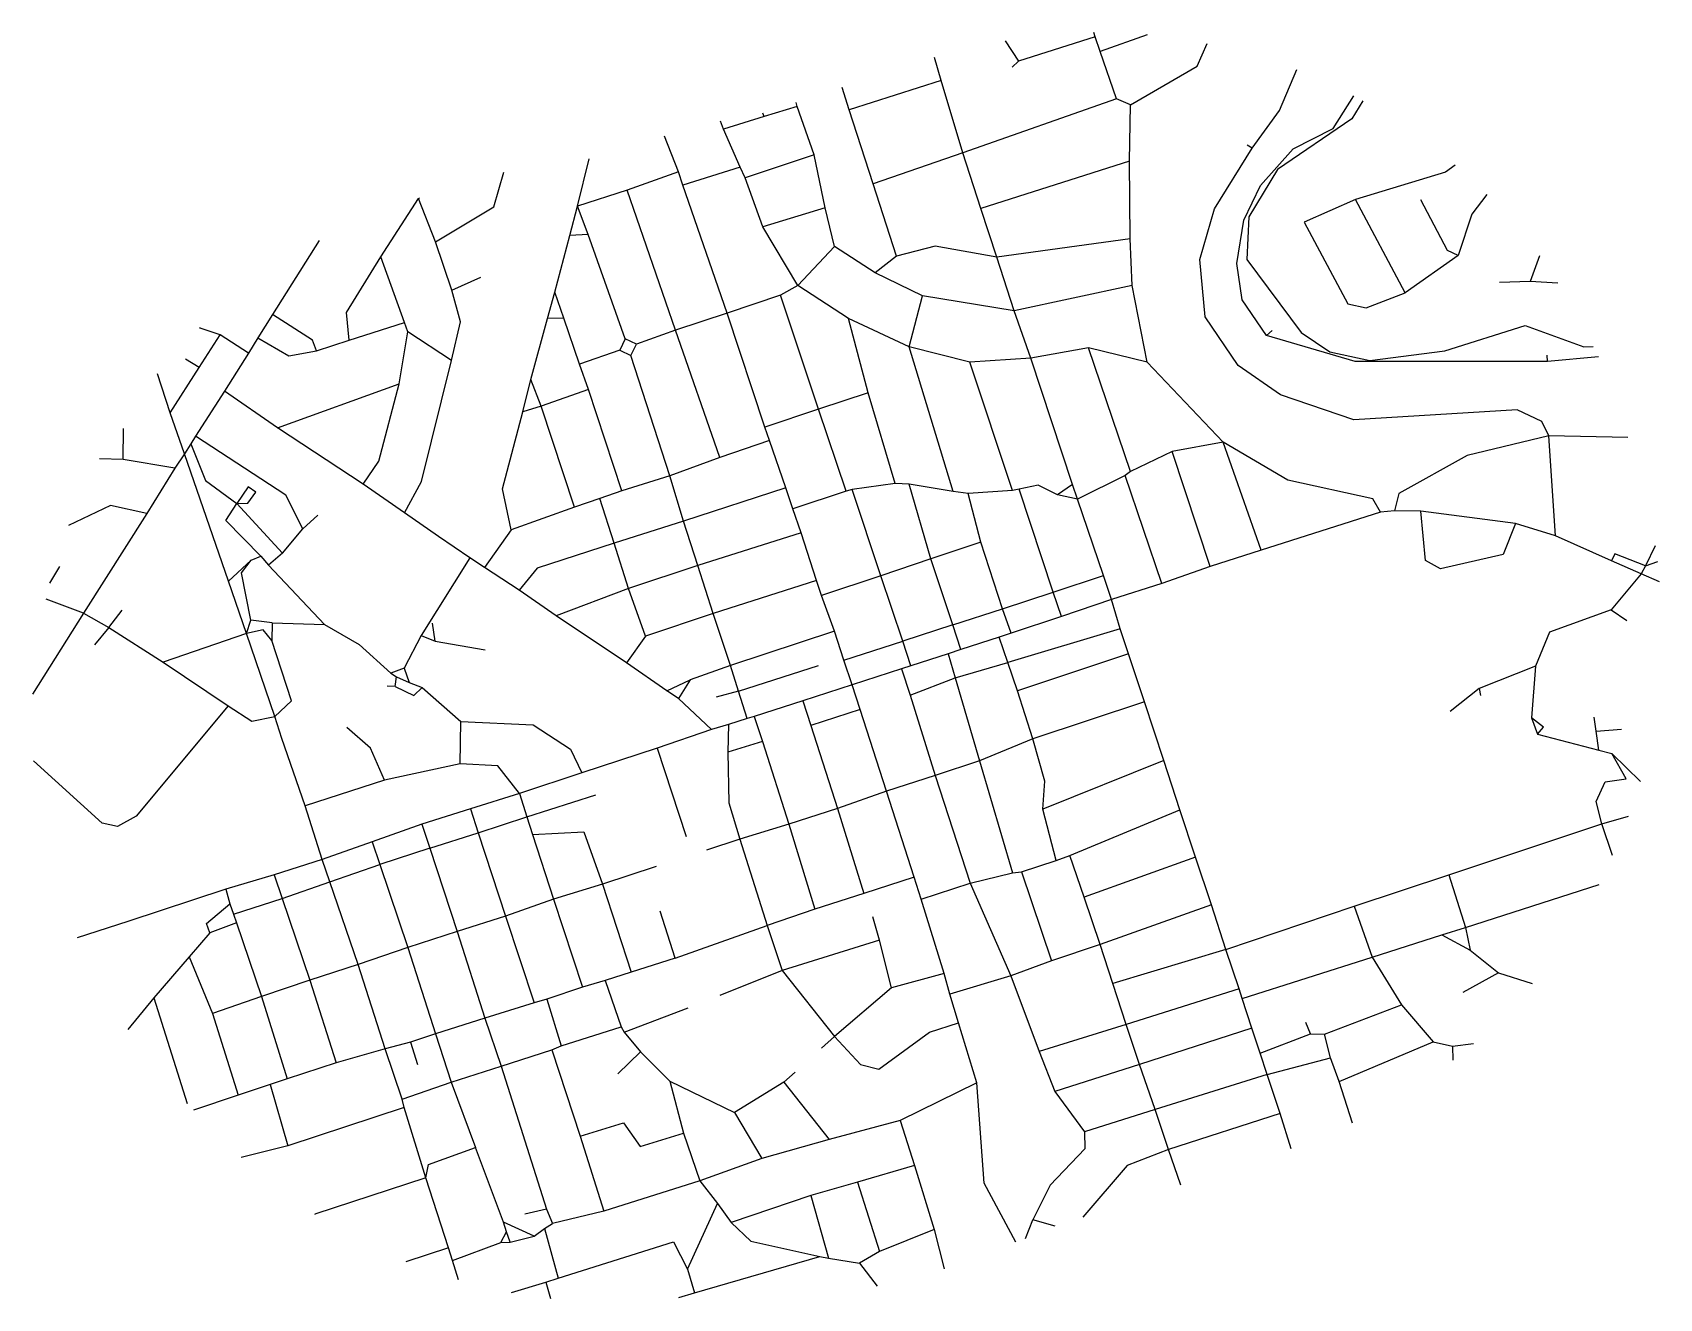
# Model space of a CAD drawing. Header units: metres. Extents: x 618557 to 621531, y 4832662 to 4834977.
import ezdxf

# ---------------------------------------------------------------- set-up
doc = ezdxf.new("R2010")
doc.units = ezdxf.units.M

msp = doc.modelspace()

# ---------------------------------------------------------------- linework, layer by layer
at = {"layer": 'ROADS'}
for points in [[(620335, 4834961.7), (620359.2, 4834924.5)], [(620499.6, 4834969.2), (620359.2, 4834924.5)], [(620499.6, 4834969.2), (620497, 4834976.8)], [(620508.4, 4834942.3), (620499.6, 4834969.2)], [(620594.6, 4834972.9), (620508.4, 4834942.3)], [(620564.2, 4834844.9), (620685.7, 4834915.6), (620704.3, 4834956.6)], [(620218.1, 4834889.2), (620205.6, 4834930.9)], [(620359.2, 4834924.5), (620347.7, 4834913.2)], [(620538.3, 4834855.6), (620508.4, 4834942.3)], [(620786.5, 4834765.6), (620836.3, 4834834.5), (620868.3, 4834909.1)], [(620049.8, 4834835.7), (620036.8, 4834876.1)], [(620218.1, 4834889.2), (620049.8, 4834835.7)], [(620257.4, 4834757), (620218.1, 4834889.2)], [(619954.9, 4834841.4), (619894.4, 4834823.2)], [(619954.9, 4834841.4), (619953.1, 4834848.8)], [(619985.9, 4834753), (619954.9, 4834841.4)], [(620094, 4834700.3), (620049.8, 4834835.7)], [(620538.3, 4834855.6), (620257.4, 4834757)], [(620564.2, 4834844.9), (620538.3, 4834855.6)], [(620562.2, 4834741.4), (620564.2, 4834844.9)], [(620812.8, 4834423), (620768.3, 4834488.1), (620758.5, 4834554.4), (620771, 4834633.8), (620801.4, 4834697), (620861.3, 4834764.5), (620934.7, 4834801.3), (620972.2, 4834861)], [(620988.8, 4834851.7), (620968.3, 4834818.8), (620832.4, 4834726.6), (620780.6, 4834639.7), (620776.9, 4834561.7), (620876, 4834428.7), (620928.6, 4834392.9), (621001.2, 4834377.3), (621138.5, 4834395), (621285.5, 4834441.1), (621392.8, 4834402), (621409.8, 4834402.6)], [(619820.5, 4834800.2), (619814.6, 4834814.9)], [(619894.4, 4834823.2), (619820.5, 4834800.2)], [(619894.4, 4834823.2), (619892.3, 4834829.1)], [(619737.8, 4834722), (619712.3, 4834787.6)], [(619850.4, 4834730.8), (619820.5, 4834800.2)], [(619553.6, 4834659.1), (619575, 4834746.2)], [(619985.9, 4834753), (619860, 4834711.1)], [(620005.8, 4834656.6), (619985.9, 4834753)], [(620257.4, 4834757), (620094, 4834700.3)], [(620290.3, 4834655.4), (620257.4, 4834757)], [(621328.8, 4834239.7), (621315.9, 4834265.4), (621270.7, 4834287.3), (620972, 4834268.8), (620838.3, 4834314.6), (620761.1, 4834367.8), (620700.8, 4834457.1), (620690.7, 4834561.6), (620717.5, 4834654.5), (620786.5, 4834765.6)], [(620786.5, 4834765.6), (620777.3, 4834770.6)], [(619293.6, 4834593.9), (619400.6, 4834658), (619418.7, 4834721.7)], [(619737.8, 4834722), (619644.3, 4834688.7)], [(619745.8, 4834698), (619737.8, 4834722)], [(619850.4, 4834730.8), (619745.8, 4834698)], [(619860, 4834711.1), (619850.4, 4834730.8)], [(620562.2, 4834741.4), (620290.3, 4834655.4)], [(620563.3, 4834599.6), (620562.2, 4834741.4)], [(621157.5, 4834734.2), (621140, 4834721.6), (620975.2, 4834671.5)], [(619644.3, 4834688.7), (619553.6, 4834659.1)], [(619732.5, 4834432.5), (619644.3, 4834688.7)], [(619827.1, 4834464), (619745.8, 4834698)], [(619892.1, 4834621.4), (619860, 4834711.1)], [(620136.2, 4834568.2), (620094, 4834700.3)], [(619193.7, 4834567), (619262.8, 4834673.3)], [(619262.8, 4834673.3), (619264.7, 4834674.6)], [(619293.6, 4834593.9), (619262.8, 4834673.3)], [(619539.3, 4834605.7), (619553.6, 4834659.1)], [(619573.1, 4834607.4), (619553.6, 4834659.1)], [(620005.8, 4834656.6), (619892.1, 4834621.4)], [(620023.3, 4834585.4), (620005.8, 4834656.6)], [(620319.8, 4834566.2), (620290.3, 4834655.4)], [(620975.2, 4834671.5), (620881.4, 4834630), (620961.4, 4834480.6), (620994.9, 4834473.8), (621066, 4834500.7)], [(621066, 4834500.7), (620975.2, 4834671.5)], [(621162.8, 4834569.1), (621143.4, 4834578.2), (621094.5, 4834670.9)], [(621215.1, 4834680.6), (621188, 4834645), (621162.8, 4834569.1)], [(619081, 4834596.4), (618995.9, 4834461.3)], [(619323.7, 4834505.8), (619293.6, 4834593.9)], [(619512, 4834502.4), (619539.3, 4834605.7)], [(619573.1, 4834607.4), (619539.3, 4834605.7)], [(619640.6, 4834416.7), (619573.1, 4834607.4)], [(619956.3, 4834514.6), (619892.1, 4834621.4)], [(620563.3, 4834599.6), (620319.8, 4834566.2)], [(620566.8, 4834514.4), (620563.3, 4834599.6)], [(619136.3, 4834414.1), (619131.2, 4834464.8), (619193.7, 4834567)], [(619236.9, 4834446.6), (619193.7, 4834567)], [(620023.3, 4834585.4), (619956.3, 4834514.6)], [(620097.2, 4834537.3), (620023.3, 4834585.4)], [(620136.2, 4834568.2), (620097.2, 4834537.3)], [(620319.8, 4834566.2), (620207, 4834586.4), (620136.2, 4834568.2)], [(620351.5, 4834468.3), (620319.8, 4834566.2)], [(621162.8, 4834569.1), (621066, 4834500.7)], [(621311.3, 4834568.7), (621294.4, 4834521.7)], [(620184.1, 4834495.3), (620097.2, 4834537.3)], [(619323.1, 4834377.1), (619339.7, 4834448), (619323.7, 4834505.8)], [(619323.7, 4834505.8), (619376.8, 4834529.6)], [(619956.3, 4834514.6), (619924.1, 4834496.7)], [(620048.7, 4834453.9), (619956.3, 4834514.6)], [(620566.8, 4834514.4), (620351.5, 4834468.3)], [(620594.2, 4834374.4), (620566.8, 4834514.4)], [(621294.4, 4834521.7), (621238.2, 4834520)], [(621345.1, 4834518.5), (621294.4, 4834521.7)], [(619498.6, 4834454), (619512, 4834502.4)], [(619528.4, 4834454.8), (619512, 4834502.4)], [(619924.1, 4834496.7), (619827.1, 4834464)], [(619993.8, 4834288.2), (619924.1, 4834496.7)], [(620159.5, 4834402), (620184.1, 4834495.3)], [(620351.5, 4834468.3), (620184.1, 4834495.3)], [(618995.9, 4834461.3), (618969, 4834418.5)], [(619076.3, 4834395.1), (619068.9, 4834414.5), (618995.9, 4834461.3)], [(619136.3, 4834414.1), (619236.9, 4834446.6)], [(619243, 4834429.7), (619236.9, 4834446.6)], [(619468, 4834342.6), (619498.6, 4834454)], [(619528.4, 4834454.8), (619498.6, 4834454)], [(619557.1, 4834370.6), (619528.4, 4834454.8)], [(619827.1, 4834464), (619732.5, 4834432.5)], [(619895.9, 4834255.4), (619827.1, 4834464)], [(620084.8, 4834318.3), (620048.7, 4834453.9)], [(620159.5, 4834402), (620048.7, 4834453.9)], [(620381.6, 4834381.5), (620351.5, 4834468.3)], [(618862.1, 4834364.5), (618900.5, 4834424.4)], [(618863.7, 4834436.4), (618862.3, 4834436.1)], [(618863.7, 4834436.4), (618863.4, 4834437.3)], [(618900.5, 4834424.4), (618863.7, 4834436.4)], [(618952.2, 4834390.6), (618900.5, 4834424.4)], [(618969, 4834418.5), (618952.2, 4834390.6)], [(618969, 4834418.5), (619025.8, 4834385.9), (619076.3, 4834395.1)], [(619227.4, 4834334.6), (619243, 4834429.7)], [(619323.1, 4834377.1), (619243, 4834429.7)], [(619640.6, 4834416.7), (619630.9, 4834396.3)], [(619661.1, 4834406.9), (619640.6, 4834416.7)], [(619732.5, 4834432.5), (619661.1, 4834406.9)], [(619813.2, 4834199.7), (619732.5, 4834432.5)], [(620812.8, 4834423), (620822.7, 4834431.9)], [(621326.3, 4834375.7), (620974.6, 4834375.2), (620812.8, 4834423)], [(618952.2, 4834390.6), (618908.2, 4834321.2)], [(619076.3, 4834395.1), (619136.3, 4834414.1)], [(619630.9, 4834396.3), (619557.1, 4834370.6)], [(619630.9, 4834396.3), (619651, 4834386.3)], [(619651, 4834386.3), (619661.1, 4834406.9)], [(619722.4, 4834166.5), (619651, 4834386.3)], [(620240, 4834137.6), (620159.5, 4834402)], [(620270.5, 4834374), (620159.5, 4834402)], [(620487.5, 4834400.6), (620381.6, 4834381.5)], [(620564.2, 4834174.2), (620487.5, 4834400.6)], [(620594.2, 4834374.4), (620487.5, 4834400.6)], [(621326.3, 4834375.7), (621325.3, 4834386.9)], [(618809, 4834281.5), (618862.1, 4834364.5)], [(618862.1, 4834364.5), (618836.8, 4834379.9)], [(619236.9, 4834099), (619268.3, 4834156.1), (619323.1, 4834377.1)], [(619573.4, 4834324.3), (619557.1, 4834370.6)], [(620381.6, 4834381.5), (620270.5, 4834374)], [(620348.2, 4834139.3), (620270.5, 4834374)], [(620458.1, 4834150.3), (620381.6, 4834381.5)], [(620733.5, 4834227.9), (620594.2, 4834374.4)], [(621419.2, 4834383.7), (621326.3, 4834375.7)], [(618809, 4834281.5), (618785.5, 4834353.1)], [(619004.8, 4834254), (619227.4, 4834334.6)], [(619161.7, 4834150.9), (619190, 4834192.9), (619227.4, 4834334.6)], [(619453.5, 4834283.1), (619468, 4834342.6)], [(619486.9, 4834293.7), (619468, 4834342.6)], [(618908.2, 4834321.2), (618855.5, 4834238.7)], [(619004.8, 4834254), (618908.2, 4834321.2)], [(619573.4, 4834324.3), (619486.9, 4834293.7)], [(619634.6, 4834138.9), (619573.4, 4834324.3)], [(620084.8, 4834318.3), (619993.8, 4834288.2)], [(620134.1, 4834152.6), (620084.8, 4834318.3)], [(618835, 4834206.5), (618809, 4834281.5)], [(619432.4, 4834067.6), (619416, 4834142.7), (619453.5, 4834283.1)], [(619486.9, 4834293.7), (619453.5, 4834283.1)], [(619547.6, 4834109.1), (619486.9, 4834293.7)], [(619993.8, 4834288.2), (619895.9, 4834255.4)], [(620044.2, 4834138.1), (619993.8, 4834288.2)], [(618723, 4834196.2), (618723.4, 4834253)], [(618855.5, 4834238.7), (618846.9, 4834225.1)], [(619051.3, 4834069.4), (619020.1, 4834131.2), (618855.5, 4834238.7)], [(619161.7, 4834150.9), (619004.8, 4834254)], [(619904.3, 4834231.1), (619895.9, 4834255.4)], [(621328.8, 4834239.7), (621179.1, 4834203.6), (621054.3, 4834133.9), (621046.3, 4834102.5)], [(621340.7, 4834056.4), (621328.8, 4834239.7)], [(621473.2, 4834236.2), (621328.8, 4834239.7)], [(618846.9, 4834225.1), (618835, 4834206.5)], [(618846.9, 4834225.1), (618873.3, 4834158), (618930.7, 4834115.7)], [(619904.3, 4834231.1), (619813.2, 4834199.7)], [(619934, 4834144.2), (619904.3, 4834231.1)], [(620640.1, 4834210.8), (620564.2, 4834174.2)], [(620733.5, 4834227.9), (620640.1, 4834210.8)], [(620709.6, 4834000.4), (620640.1, 4834210.8)], [(621021, 4834100), (621006.9, 4834124.1), (620851.5, 4834158.3), (620733.5, 4834227.9)], [(620802.7, 4834030.6), (620733.5, 4834227.9)], [(618723, 4834196.2), (618680, 4834197.5)], [(618817.4, 4834180.1), (618723, 4834196.2)], [(618817.4, 4834180.1), (618766.1, 4834097.5)], [(618835, 4834206.5), (618817.4, 4834180.1)], [(618915.8, 4833974), (618835, 4834206.5)], [(619813.2, 4834199.7), (619722.4, 4834166.5)], [(619236.9, 4834099), (619161.7, 4834150.9)], [(619722.4, 4834166.5), (619634.6, 4834138.9)], [(619747.3, 4834083.5), (619722.4, 4834166.5)], [(620134.1, 4834152.6), (620055.6, 4834141.3)], [(620159.8, 4834150.9), (620134.1, 4834152.6)], [(620199.4, 4834014.5), (620159.8, 4834150.9)], [(620240, 4834137.6), (620159.8, 4834150.9)], [(620430.5, 4834131.8), (620395.2, 4834149.3), (620360.4, 4834142)], [(620458.1, 4834150.3), (620430.5, 4834131.8)], [(620467.4, 4834123.7), (620458.1, 4834150.3)], [(620554.5, 4834167.2), (620467.4, 4834123.7)], [(620564.2, 4834174.2), (620554.5, 4834167.2)], [(620621.3, 4833969.3), (620554.5, 4834167.2)], [(618930.7, 4834115.7), (618950.7, 4834116.2), (618965.4, 4834136.6), (618951.6, 4834146.1), (618930.7, 4834115.7)], [(619593.9, 4834125.2), (619547.6, 4834109.1)], [(619634.6, 4834138.9), (619593.9, 4834125.2)], [(619620.2, 4834043.3), (619593.9, 4834125.2)], [(619934, 4834144.2), (619747.3, 4834083.5)], [(619947.2, 4834105.9), (619934, 4834144.2)], [(620044.2, 4834138.1), (619947.2, 4834105.9)], [(620055.6, 4834141.3), (620044.2, 4834138.1)], [(620107.9, 4833983.5), (620055.6, 4834141.3)], [(620267.1, 4834133.9), (620240, 4834137.6)], [(620348.2, 4834139.3), (620267.1, 4834133.9)], [(620290.7, 4834044.9), (620267.1, 4834133.9)], [(620360.4, 4834142), (620348.2, 4834139.3)], [(620423, 4833953.6), (620360.4, 4834142)], [(620467.4, 4834123.7), (620430.5, 4834131.8)], [(620514.4, 4833983.9), (620467.4, 4834123.7)], [(618766.1, 4834097.5), (618700.1, 4834111.9), (618623.1, 4834075.5)], [(618766.1, 4834097.5), (618650.5, 4833915.4)], [(618974.6, 4834019.4), (618910.9, 4834085), (618930.7, 4834115.7)], [(618930.7, 4834115.7), (619014.2, 4834024.8)], [(619051.3, 4834069.4), (619078.6, 4834094.6)], [(619299.6, 4834055.3), (619236.9, 4834099)], [(619547.6, 4834109.1), (619432.4, 4834067.6)], [(619962, 4834062.4), (619947.2, 4834105.9)], [(621021, 4834100), (620802.7, 4834030.6)], [(621046.3, 4834102.5), (621021, 4834100)], [(621094.7, 4834101.9), (621046.3, 4834102.5)], [(621267.5, 4834079.3), (621245, 4834022.6), (621130.9, 4833996.2), (621103, 4834011.3), (621094.7, 4834101.9)], [(621267.5, 4834079.3), (621094.7, 4834101.9)], [(619014.2, 4834024.8), (619051.3, 4834069.4)], [(619432.4, 4834067.6), (619383.6, 4833998.6)], [(619747.3, 4834083.5), (619620.2, 4834043.3)], [(619773, 4834002.7), (619747.3, 4834083.5)], [(619962, 4834062.4), (619773, 4834002.7)], [(619990.3, 4833974.9), (619962, 4834062.4)], [(621340.7, 4834056.4), (621267.5, 4834079.3)], [(619356.9, 4834016.6), (619299.6, 4834055.3)], [(619620.2, 4834043.3), (619479.4, 4833997.7), (619446.8, 4833957.2)], [(619646.6, 4833960.2), (619620.2, 4834043.3)], [(620290.7, 4834044.9), (620199.4, 4834014.5)], [(620329.9, 4833923.3), (620290.7, 4834044.9)], [(620802.7, 4834030.6), (620709.6, 4834000.4)], [(621443.4, 4834010.8), (621340.7, 4834056.4)], [(621522.7, 4834038.1), (621505.4, 4834001.8)], [(618588.9, 4833970.3), (618607.3, 4834000.8)], [(618915.8, 4833974), (618956.9, 4834012.3)], [(618956.1, 4833902.8), (618939.3, 4833988.8), (618956.9, 4834012.3)], [(618956.9, 4834012.3), (618974.6, 4834019.4)], [(618974.6, 4834019.4), (618988.9, 4834002.8)], [(619014.2, 4834024.8), (618988.9, 4834002.8)], [(618988.9, 4834002.8), (619090.8, 4833894.7)], [(619356.9, 4834016.6), (619267.7, 4833874.7)], [(619383.6, 4833998.6), (619356.9, 4834016.6)], [(619773, 4834002.7), (619646.6, 4833960.2)], [(619801.6, 4833914.7), (619773, 4834002.7)], [(620199.4, 4834014.5), (620107.9, 4833983.5)], [(620239.4, 4833894.1), (620199.4, 4834014.5)], [(620709.6, 4834000.4), (620621.3, 4833969.3)], [(621505.4, 4834001.8), (621449.2, 4834023.6), (621443.4, 4834010.8)], [(621497.3, 4833987.2), (621443.4, 4834010.8)], [(621505.4, 4834001.8), (621497.3, 4833987.2)], [(621505.4, 4834001.8), (621527.5, 4834009.9)], [(618948.2, 4833878.2), (618915.8, 4833974)], [(619446.8, 4833957.2), (619383.6, 4833998.6)], [(619990.3, 4833974.9), (619801.6, 4833914.7)], [(619999.4, 4833947.8), (619990.3, 4833974.9)], [(620107.9, 4833983.5), (619999.4, 4833947.8)], [(620148, 4833864.3), (620107.9, 4833983.5)], [(620423, 4833953.6), (620514.4, 4833983.9)], [(620529.4, 4833940.1), (620514.4, 4833983.9)], [(621497.3, 4833987.2), (621442.4, 4833921.2)], [(621530.8, 4833972.7), (621497.3, 4833987.2)], [(618650.5, 4833915.4), (618582, 4833940.8)], [(619514.3, 4833910.6), (619446.8, 4833957.2)], [(619646.6, 4833960.2), (619514.3, 4833910.6)], [(619677.6, 4833873.4), (619646.6, 4833960.2)], [(620022.8, 4833882.2), (619999.4, 4833947.8)], [(620329.9, 4833923.3), (620423, 4833953.6)], [(620437.7, 4833909), (620423, 4833953.6)], [(620529.4, 4833940.1), (620437.7, 4833909)], [(620621.3, 4833969.3), (620529.4, 4833940.1)], [(620544.9, 4833886.6), (620529.4, 4833940.1)], [(618650.5, 4833915.4), (618557.4, 4833767.1)], [(618650.5, 4833915.4), (618696.8, 4833889.2)], [(618696.8, 4833889.2), (618721.1, 4833920.6)], [(619642.7, 4833824.3), (619514.3, 4833910.6)], [(619801.6, 4833914.7), (619677.6, 4833873.4)], [(619833.2, 4833819.4), (619801.6, 4833914.7)], [(620239.4, 4833894.1), (620329.9, 4833923.3)], [(620346.1, 4833878.7), (620329.9, 4833923.3)], [(621442.4, 4833921.2), (621329.9, 4833880.8), (621304.3, 4833818.6)], [(621442.4, 4833921.2), (621471, 4833901.9)], [(618696.8, 4833889.2), (618670.9, 4833857.3)], [(618696.8, 4833889.2), (618796.1, 4833825.7)], [(618948.2, 4833878.2), (618956.1, 4833902.8)], [(618994.5, 4833865.4), (618978.9, 4833884.8), (618948.2, 4833878.2)], [(618995.6, 4833897.5), (618956.1, 4833902.8)], [(618995.6, 4833897.5), (618994.5, 4833865.4)], [(618995.6, 4833897.5), (619090.8, 4833894.7)], [(619090.8, 4833894.7), (619154.4, 4833858.1)], [(619293.5, 4833863.9), (619288.3, 4833896.9)], [(620022.8, 4833882.2), (619833.2, 4833819.4)], [(620040.4, 4833829.4), (620022.8, 4833882.2)], [(620239.4, 4833894.1), (620148, 4833864.3)], [(620254.2, 4833849.1), (620239.4, 4833894.1)], [(620544.9, 4833886.6), (620340.1, 4833825.4)], [(620437.7, 4833909), (620346.1, 4833878.7)], [(620560.6, 4833840.9), (620544.9, 4833886.6)], [(618948.2, 4833878.2), (618796.1, 4833825.7)], [(619000.1, 4833726.1), (618948.2, 4833878.2)], [(619000.1, 4833726.1), (619030.9, 4833754.8), (618994.5, 4833865.4)], [(619154.4, 4833858.1), (619212.4, 4833805.6)], [(619267.7, 4833874.7), (619236.6, 4833815)], [(619267.7, 4833874.7), (619293.5, 4833863.9)], [(619293.5, 4833863.9), (619384.8, 4833848.2)], [(619677.6, 4833873.4), (619642.7, 4833824.3)], [(620040.4, 4833829.4), (620148, 4833864.3)], [(620162.4, 4833819.3), (620148, 4833864.3)], [(620324, 4833871.5), (620254.2, 4833849.1)], [(620346.1, 4833878.7), (620324, 4833871.5)], [(620340.1, 4833825.4), (620324, 4833871.5)], [(618796.1, 4833825.7), (618914.9, 4833746)], [(619716.9, 4833773.1), (619642.7, 4833824.3)], [(620055.4, 4833784), (620040.4, 4833829.4)], [(620231, 4833841.2), (620162.4, 4833819.3)], [(620254.2, 4833849.1), (620231, 4833841.2)], [(620231, 4833841.2), (620243.9, 4833796.8)], [(620243.9, 4833796.8), (620340.1, 4833825.4)], [(620357.4, 4833773.5), (620340.1, 4833825.4)], [(620560.6, 4833840.9), (620357.4, 4833773.5)], [(620589.8, 4833753.2), (620560.6, 4833840.9)], [(619236.6, 4833815), (619212.4, 4833805.6)], [(619212.4, 4833805.6), (619222.5, 4833799.2)], [(619220.1, 4833781.3), (619222.5, 4833799.2)], [(619222.5, 4833799.2), (619245.6, 4833788.6)], [(619236.6, 4833815), (619245.6, 4833788.6)], [(619716.9, 4833773.1), (619759.4, 4833793.2)], [(619759.4, 4833793.2), (619737.7, 4833759.4)], [(619833.2, 4833819.4), (619759.4, 4833793.2)], [(619847.9, 4833772.4), (619833.2, 4833819.4)], [(619847.9, 4833772.4), (619994, 4833819.4)], [(620145.6, 4833813.5), (620055.4, 4833784)], [(620162.4, 4833819.3), (620145.6, 4833813.5)], [(620145.6, 4833813.5), (620161.5, 4833765.1)], [(620161.5, 4833765.1), (620243.9, 4833796.8)], [(620243.9, 4833796.8), (620288.1, 4833645.3)], [(621304.3, 4833818.6), (621201.1, 4833777.5)], [(621304.3, 4833818.6), (621297, 4833723.9)], [(619220.1, 4833781.3), (619205.5, 4833782.1)], [(619220.1, 4833781.3), (619254.1, 4833764.7), (619269.2, 4833779.3)], [(619245.6, 4833788.6), (619269.2, 4833779.3)], [(619269.2, 4833779.3), (619340, 4833717.3)], [(619737.7, 4833759.4), (619716.9, 4833773.1)], [(619847.9, 4833772.4), (619806.6, 4833762)], [(619863.4, 4833722.8), (619847.9, 4833772.4)], [(620055.4, 4833784), (619965.4, 4833755.2)], [(620069.9, 4833738.9), (620055.4, 4833784)], [(620161.5, 4833765.1), (620207.2, 4833618.3)], [(620385.4, 4833685.3), (620357.4, 4833773.5)], [(621201.1, 4833777.5), (621148.3, 4833735.7)], [(621201.1, 4833777.5), (621203.9, 4833764.7)], [(618914.9, 4833746), (618746.5, 4833544), (618712.6, 4833525.4), (618684.5, 4833531.3), (618559.3, 4833645.2)], [(618914.9, 4833746), (618958.1, 4833717.7), (619000.1, 4833726.1)], [(619798, 4833702.5), (619737.7, 4833759.4)], [(619965.4, 4833755.2), (619876.2, 4833726.5)], [(619965.4, 4833755.2), (619979.9, 4833710.1)], [(620069.9, 4833738.9), (619979.9, 4833710.1)], [(620117.9, 4833589.7), (620069.9, 4833738.9)], [(620589.8, 4833753.2), (620385.4, 4833685.3)], [(620624.8, 4833645.7), (620589.8, 4833753.2)], [(619013, 4833686.3), (619000.1, 4833726.1)], [(619200.5, 4833610.1), (619175.3, 4833668.2), (619131.7, 4833706.5)], [(619339.1, 4833639.9), (619340, 4833717.3)], [(619340, 4833717.3), (619472.2, 4833711.1), (619540.6, 4833666.8), (619561.5, 4833623.5)], [(619798, 4833702.5), (619699.1, 4833668.5)], [(619829.5, 4833711.7), (619798, 4833702.5)], [(619829.5, 4833711.7), (619828.4, 4833661.3)], [(619863.4, 4833722.8), (619829.5, 4833711.7)], [(619876.2, 4833726.5), (619863.4, 4833722.8)], [(619876.2, 4833726.5), (619891.3, 4833680.6)], [(619979.9, 4833710.1), (620028.5, 4833558.3)], [(621297, 4833723.9), (621308.1, 4833694)], [(621308.1, 4833694), (621319.1, 4833706.6), (621297, 4833723.9)], [(621415.1, 4833699.3), (621411.6, 4833725)], [(621415.1, 4833699.3), (621461.6, 4833703.2)], [(619055.5, 4833562.8), (619013, 4833686.3)], [(619891.3, 4833680.6), (619828.4, 4833661.3)], [(619891.3, 4833680.6), (619939.5, 4833529.6)], [(620385.4, 4833685.3), (620288.1, 4833645.3)], [(620403.6, 4833556.8), (620407.7, 4833607.9), (620385.4, 4833685.3)], [(621308.1, 4833694), (621419.8, 4833665.1)], [(621419.8, 4833665.1), (621415.1, 4833699.3)], [(619699.1, 4833668.5), (619561.5, 4833623.5)], [(619699.1, 4833668.5), (619751.8, 4833507.3)], [(619828.4, 4833661.3), (619830, 4833568.8), (619849.8, 4833501.9)], [(620288.1, 4833645.3), (620207.2, 4833618.3)], [(620288.1, 4833645.3), (620348.1, 4833440.5)], [(620624.8, 4833645.7), (620403.6, 4833556.8)], [(620654.2, 4833556), (620624.8, 4833645.7)], [(621425.5, 4833530.3), (621415, 4833571.1), (621431.3, 4833607.1), (621470, 4833612.7), (621443.7, 4833658.5)], [(621419.8, 4833665.1), (621443.7, 4833658.5)], [(621443.7, 4833658.5), (621495.9, 4833607.8)], [(619339.1, 4833639.9), (619200.5, 4833610.1)], [(619447.2, 4833585.6), (619407.9, 4833636.1), (619339.1, 4833639.9)], [(619561.5, 4833623.5), (619447.2, 4833585.6)], [(620207.2, 4833618.3), (620117.9, 4833589.7)], [(620207.2, 4833618.3), (620270.9, 4833421.7)], [(619200.5, 4833610.1), (619055.5, 4833562.8)], [(619447.2, 4833585.6), (619357.9, 4833557.3)], [(619447.2, 4833585.6), (619460.9, 4833543.1)], [(619460.9, 4833543.1), (619586.7, 4833583.4)], [(620117.9, 4833589.7), (620028.5, 4833558.3)], [(620168.6, 4833432.5), (620117.9, 4833589.7)], [(619086.9, 4833465.2), (619055.5, 4833562.8)], [(619357.9, 4833557.3), (619269, 4833529.3)], [(619357.9, 4833557.3), (619371.6, 4833513.9)], [(620028.5, 4833558.3), (619939.5, 4833529.6)], [(620028.5, 4833558.3), (620076.9, 4833403)], [(620428.4, 4833463.3), (620403.6, 4833556.8)], [(620453.3, 4833472.3), (620654.2, 4833556)], [(620682.7, 4833469), (620654.2, 4833556)], [(619269, 4833529.3), (619178.4, 4833497.5)], [(619269, 4833529.3), (619283.3, 4833485.6)], [(619371.6, 4833513.9), (619460.9, 4833543.1)], [(619460.9, 4833543.1), (619471.1, 4833510.6)], [(619939.5, 4833529.6), (619849.8, 4833501.9)], [(619939.5, 4833529.6), (619987.3, 4833374.3)], [(621145.7, 4833436.8), (621425.5, 4833530.3)], [(621425.5, 4833530.3), (621474.1, 4833544.1)], [(621445.1, 4833472.4), (621425.5, 4833530.3)], [(619178.4, 4833497.5), (619086.9, 4833465.2)], [(619178.4, 4833497.5), (619192.3, 4833456)], [(619283.3, 4833485.6), (619371.6, 4833513.9)], [(619371.6, 4833513.9), (619421.6, 4833361.6)], [(619471.1, 4833510.6), (619564.7, 4833515.6), (619599.3, 4833419.8)], [(619471.1, 4833510.6), (619509.5, 4833392.2)], [(619849.8, 4833501.9), (619789.4, 4833481.8)], [(619849.8, 4833501.9), (619899.9, 4833344.2)], [(619086.9, 4833465.2), (618998.9, 4833436.7)], [(619100.8, 4833424.4), (619086.9, 4833465.2)], [(619283.3, 4833485.6), (619192.3, 4833456)], [(619283.3, 4833485.6), (619333.2, 4833333.3)], [(620428.4, 4833463.3), (620453.3, 4833472.3)], [(620479.3, 4833395.9), (620453.3, 4833472.3)], [(620682.7, 4833469), (620479.3, 4833395.9)], [(620711.9, 4833381.9), (620682.7, 4833469)], [(618998.9, 4833436.7), (618910.7, 4833410.9)], [(618998.9, 4833436.7), (619013.5, 4833393.6)], [(619100.8, 4833424.4), (619192.3, 4833456)], [(619192.3, 4833456), (619243.2, 4833304.2)], [(619697.3, 4833452), (619599.3, 4833419.8)], [(620270.9, 4833421.7), (620348.1, 4833440.5)], [(620348.1, 4833440.5), (620365.1, 4833442.1)], [(620365.1, 4833442.1), (620428.4, 4833463.3)], [(620365.1, 4833442.1), (620419.7, 4833279.6)], [(620972.8, 4833379.6), (621145.7, 4833436.8)], [(621145.7, 4833436.8), (621176.3, 4833340.8)], [(618910.7, 4833410.9), (618731.3, 4833351.7)], [(618910.7, 4833410.9), (618918.1, 4833384.1)], [(619013.5, 4833393.6), (619100.8, 4833424.4)], [(619152.4, 4833272.8), (619100.8, 4833424.4)], [(619599.3, 4833419.8), (619509.5, 4833392.2)], [(619599.3, 4833419.8), (619651.5, 4833259.2)], [(620168.6, 4833432.5), (620076.9, 4833403)], [(620181.2, 4833392.6), (620168.6, 4833432.5)], [(620181.2, 4833392.6), (620270.9, 4833421.7)], [(620270.9, 4833421.7), (620345.3, 4833252.3)], [(621176.3, 4833340.8), (621420.5, 4833419.5)], [(618881.4, 4833330.6), (618875.6, 4833347.9), (618918.1, 4833384.1)], [(618918.1, 4833384.1), (618924.5, 4833364.8)], [(618924.5, 4833364.8), (619013.5, 4833393.6)], [(619013.5, 4833393.6), (619064.1, 4833244.1)], [(619509.5, 4833392.2), (619421.6, 4833361.6)], [(619509.5, 4833392.2), (619562.6, 4833231.4)], [(620076.9, 4833403), (619987.3, 4833374.3)], [(620223.4, 4833256.8), (620181.2, 4833392.6)], [(620508.4, 4833309.7), (620479.3, 4833395.9)], [(620711.9, 4833381.9), (620508.4, 4833309.7)], [(620738.3, 4833300.4), (620711.9, 4833381.9)], [(620738.3, 4833300.4), (620972.8, 4833379.6)], [(620972.8, 4833379.6), (621005.6, 4833286.2)], [(618731.3, 4833351.7), (618638.9, 4833321.9)], [(618930.2, 4833349.2), (618881.4, 4833330.6)], [(618924.5, 4833364.8), (618930.2, 4833349.2)], [(618930.2, 4833349.2), (618975.7, 4833214.6)], [(619421.6, 4833361.6), (619333.2, 4833333.3)], [(619421.6, 4833361.6), (619473.9, 4833202.7)], [(619731.9, 4833284.6), (619704.4, 4833370.5)], [(619987.3, 4833374.3), (619899.9, 4833344.2)], [(620105.1, 4833317.7), (620093.2, 4833360.1)], [(618881.4, 4833330.6), (618843.9, 4833287)], [(619333.2, 4833333.3), (619243.2, 4833304.2)], [(619333.2, 4833333.3), (619384.3, 4833175)], [(619731.9, 4833284.6), (619899.9, 4833344.2)], [(619899.9, 4833344.2), (619927.7, 4833261.8)], [(620105.1, 4833317.7), (619927.7, 4833261.8)], [(620127, 4833230.4), (620105.1, 4833317.7)], [(621005.6, 4833286.2), (621132.9, 4833327)], [(621132.9, 4833327), (621176.3, 4833340.8)], [(621132.9, 4833327), (621184.6, 4833299)], [(621176.3, 4833340.8), (621184.6, 4833299)], [(618843.9, 4833287), (618779.1, 4833211.9)], [(618843.9, 4833287), (618886, 4833183.2)], [(619243.2, 4833304.2), (619152.4, 4833272.8)], [(619243.2, 4833304.2), (619293.9, 4833146)], [(620508.4, 4833309.7), (620419.7, 4833279.6)], [(620531.6, 4833238.1), (620508.4, 4833309.7)], [(620738.3, 4833300.4), (620531.6, 4833238.1)], [(620762.4, 4833228.8), (620738.3, 4833300.4)], [(620768.2, 4833211), (621005.6, 4833286.2)], [(621005.6, 4833286.2), (621059.2, 4833199.2)], [(621184.6, 4833299), (621236.5, 4833257.9)], [(619152.4, 4833272.8), (619064.1, 4833244.1)], [(619201.6, 4833119), (619152.4, 4833272.8)], [(619651.5, 4833259.2), (619603.8, 4833243.7)], [(619731.9, 4833284.6), (619651.5, 4833259.2)], [(619927.7, 4833261.8), (619813.6, 4833216.2)], [(619927.7, 4833261.8), (620023.3, 4833141.5)], [(620223.4, 4833256.8), (620127, 4833230.4)], [(620234.1, 4833218.5), (620223.4, 4833256.8)], [(620419.7, 4833279.6), (620345.3, 4833252.3)], [(621236.5, 4833257.9), (621171.6, 4833221.9)], [(621236.5, 4833257.9), (621298.2, 4833238)], [(619064.1, 4833244.1), (618975.7, 4833214.6)], [(619064.1, 4833244.1), (619112.1, 4833093)], [(619562.6, 4833231.4), (619497.3, 4833209.9)], [(619603.8, 4833243.7), (619562.6, 4833231.4)], [(619603.8, 4833243.7), (619632.9, 4833159.1)], [(620127, 4833230.4), (620023.3, 4833141.5)], [(620345.3, 4833252.3), (620234.1, 4833218.5)], [(620345.3, 4833252.3), (620397.1, 4833113.8)], [(620556, 4833163.1), (620531.6, 4833238.1)], [(620762.4, 4833228.8), (620556, 4833163.1)], [(620768.2, 4833211), (620762.4, 4833228.8)], [(618779.1, 4833211.9), (618731.4, 4833153.9)], [(618779.1, 4833211.9), (618840.3, 4833018.9)], [(618975.7, 4833214.6), (618886, 4833183.2)], [(618975.7, 4833214.6), (619022.5, 4833064.1)], [(619473.9, 4833202.7), (619384.3, 4833175)], [(619497.3, 4833209.9), (619473.9, 4833202.7)], [(619497.3, 4833209.9), (619523.4, 4833124.1)], [(620249.7, 4833166.5), (620234.1, 4833218.5)], [(620785.9, 4833156.7), (620768.2, 4833211)], [(620918.6, 4833145.6), (621059.2, 4833199.2)], [(621059.2, 4833199.2), (621117.5, 4833131.7)], [(618886, 4833183.2), (618933.4, 4833034.3)], [(619384.3, 4833175), (619293.9, 4833146)], [(619384.3, 4833175), (619413.6, 4833087.2)], [(619638.8, 4833149.1), (619755.4, 4833193.7)], [(619293.9, 4833146), (619248.3, 4833130.9)], [(619293.9, 4833146), (619322.6, 4833058)], [(619523.4, 4833124.1), (619632.9, 4833159.1)], [(619632.9, 4833159.1), (619638.8, 4833149.1)], [(619638.8, 4833149.1), (619668.5, 4833113.3)], [(620023.3, 4833141.5), (619999.1, 4833120)], [(620023.3, 4833141.5), (620070.4, 4833089.9), (620103.8, 4833081.5), (620196.4, 4833149.1), (620249.7, 4833166.5)], [(620282.9, 4833056.4), (620249.7, 4833166.5)], [(620556, 4833163.1), (620397.1, 4833113.8)], [(620580.4, 4833090), (620556, 4833163.1)], [(620785.9, 4833156.7), (620580.4, 4833090)], [(620801, 4833111), (620785.9, 4833156.7)], [(620801, 4833111), (620893.1, 4833146.5)], [(620893.1, 4833146.5), (620884.3, 4833166.7)], [(620893.1, 4833146.5), (620918.6, 4833145.6)], [(620929.7, 4833102.3), (620918.6, 4833145.6)], [(619201.6, 4833119), (619112.1, 4833093)], [(619248.3, 4833130.9), (619201.6, 4833119)], [(619233, 4833026.6), (619201.6, 4833119)], [(619248.3, 4833130.9), (619261.2, 4833090)], [(619413.6, 4833087.2), (619506.5, 4833116.8)], [(619506.5, 4833116.8), (619523.4, 4833124.1)], [(619506.5, 4833116.8), (619558.2, 4832959)], [(619668.5, 4833113.3), (619627.1, 4833072.9)], [(619668.5, 4833113.3), (619722.2, 4833059.8)], [(620397.1, 4833113.8), (620425.6, 4833040.9)], [(620813.9, 4833071.7), (620801, 4833111)], [(620945.3, 4833059.1), (621117.5, 4833131.7)], [(621117.5, 4833131.7), (621152.7, 4833123.9)], [(621152.7, 4833123.9), (621191, 4833128.6)], [(621152.7, 4833123.9), (621153.3, 4833097.8)], [(619112.1, 4833093), (619022.5, 4833064.1)], [(619322.6, 4833058), (619413.6, 4833087.2)], [(619413.6, 4833087.2), (619496.9, 4832825.9)], [(620580.4, 4833090), (620425.6, 4833040.9)], [(620609, 4833008), (620580.4, 4833090)], [(620813.9, 4833071.7), (620929.7, 4833102.3)], [(620945.3, 4833059.1), (620929.7, 4833102.3)], [(618991.6, 4833053.5), (618933.4, 4833034.3)], [(619022.5, 4833064.1), (618991.6, 4833053.5)], [(618991.6, 4833053.5), (619024.2, 4832941.4)], [(619233, 4833026.6), (619322.6, 4833058)], [(619322.6, 4833058), (619367.2, 4832938.6)], [(619722.2, 4833059.8), (619747, 4832964.7)], [(619722.2, 4833059.8), (619840.1, 4833002.7)], [(619930.6, 4833058), (619840.1, 4833002.7)], [(619951.2, 4833076.1), (619930.6, 4833058)], [(619930.6, 4833058), (620013.6, 4832953)], [(620282.9, 4833056.4), (620143.3, 4832987.6)], [(620354.2, 4832765.4), (620296.8, 4832873.3), (620282.9, 4833056.4)], [(620813.9, 4833071.7), (620609, 4833008)], [(620837.6, 4833000.6), (620813.9, 4833071.7)], [(620970, 4832982.9), (620945.3, 4833059.1)], [(618933.4, 4833034.3), (618851.8, 4833006.6)], [(619236.8, 4833011.3), (619233, 4833026.6)], [(620425.6, 4833040.9), (620480, 4832966.8)], [(619236.8, 4833011.3), (619024.2, 4832941.4)], [(619276.1, 4832882.9), (619236.8, 4833011.3)], [(619840.1, 4833002.7), (619890.1, 4832918.4)], [(620609, 4833008), (620480, 4832966.8)], [(620633.3, 4832935), (620609, 4833008)], [(620837.6, 4833000.6), (620633.3, 4832935)], [(620857.5, 4832935.9), (620837.6, 4833000.6)], [(619558.2, 4832959), (619637.5, 4832983.8), (619667.6, 4832940.3), (619747, 4832964.7)], [(619558.2, 4832959), (619601.3, 4832822.2)], [(619747, 4832964.7), (619776.9, 4832877.5)], [(620143.3, 4832987.6), (620013.6, 4832953)], [(620143.3, 4832987.6), (620169.2, 4832905.7)], [(620480, 4832966.8), (620480.7, 4832936.2), (620417.3, 4832869.5), (620385.8, 4832806)], [(619024.2, 4832941.4), (618938.4, 4832920.2)], [(619276.1, 4832882.9), (619281, 4832907.6), (619367.2, 4832938.6)], [(619418.1, 4832802.2), (619367.2, 4832938.6)], [(620013.6, 4832953), (619890.1, 4832918.4)], [(620633.3, 4832935), (620558.1, 4832905.6), (620477.2, 4832811.2)], [(620655.8, 4832869.7), (620633.3, 4832935)], [(619890.1, 4832918.4), (619776.9, 4832877.5)], [(620169.2, 4832905.7), (620065.3, 4832874.8)], [(620169.2, 4832905.7), (620205, 4832788.4)], [(619276.1, 4832882.9), (619073.4, 4832816.3)], [(619317.5, 4832755), (619276.1, 4832882.9)], [(619776.9, 4832877.5), (619601.3, 4832822.2)], [(619776.9, 4832877.5), (619809.4, 4832835.9)], [(620065.3, 4832874.8), (619980.1, 4832850.5)], [(620065.3, 4832874.8), (620105.4, 4832748.2)], [(619980.1, 4832850.5), (619834.3, 4832801.3)], [(619980.1, 4832850.5), (620012.2, 4832736.1)], [(619073.4, 4832816.3), (619073.2, 4832816.2)], [(619073.4, 4832816.3), (619073.5, 4832816)], [(619496.9, 4832825.9), (619457.3, 4832816.8)], [(619496.9, 4832825.9), (619507.6, 4832799.4)], [(619601.3, 4832822.2), (619507.6, 4832799.4)], [(619754.7, 4832715.9), (619809.4, 4832835.9)], [(619809.4, 4832835.9), (619834.3, 4832801.3)], [(619413.3, 4832764.8), (619423.4, 4832784.5)], [(619423.4, 4832784.5), (619418.1, 4832802.2)], [(619474.2, 4832776.4), (619418.1, 4832802.2)], [(619430.2, 4832765.5), (619423.4, 4832784.5)], [(619474.2, 4832776.4), (619493.3, 4832790.5)], [(619493.3, 4832790.5), (619507.6, 4832799.4)], [(619493.3, 4832790.5), (619518, 4832699.5)], [(619834.3, 4832801.3), (619870, 4832767.4), (619996.5, 4832738.9)], [(620205, 4832788.4), (620105.4, 4832748.2)], [(620205, 4832788.4), (620223.4, 4832716.9)], [(620372.3, 4832772.2), (620385.8, 4832806)], [(620426.3, 4832794.6), (620385.8, 4832806)], [(619317.5, 4832755), (619239.9, 4832729.4)], [(619324.7, 4832731.6), (619317.5, 4832755)], [(619324.7, 4832731.6), (619413.3, 4832764.8)], [(619413.3, 4832764.8), (619430.2, 4832765.5)], [(619430.2, 4832765.5), (619474.2, 4832776.4)], [(619518, 4832699.5), (619729, 4832765.9), (619754.7, 4832715.9)], [(619335.9, 4832696.2), (619324.7, 4832731.6)], [(619767.5, 4832672.7), (619996.5, 4832738.9)], [(619996.5, 4832738.9), (620012.2, 4832736.1)], [(620012.2, 4832736.1), (620068.5, 4832726.7)], [(620105.4, 4832748.2), (620068.5, 4832726.7)], [(620068.5, 4832726.7), (620100.9, 4832685.1)], [(619432.9, 4832673.1), (619495.4, 4832692.5)], [(619495.4, 4832692.5), (619518, 4832699.5)], [(619495.4, 4832692.5), (619504.2, 4832662.4)], [(619754.7, 4832715.9), (619767.5, 4832672.7)], [(619738.3, 4832664.3), (619767.5, 4832672.7)]]:
    msp.add_lwpolyline(points, dxfattribs=at)

doc.saveas('drawing.dxf')
